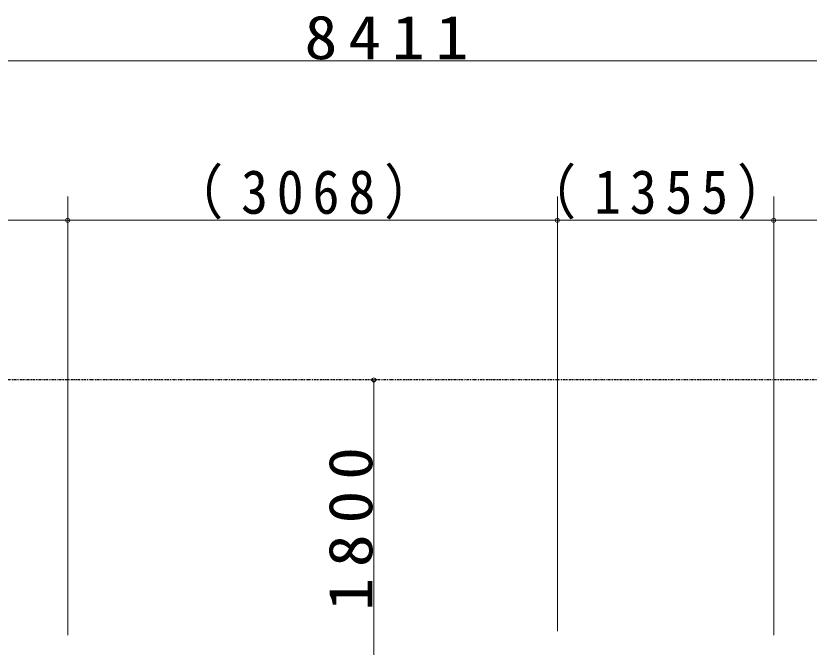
# Model space of a CAD drawing. Units: millimetres at full size, with parts at other scales. Extents: x -11723 to 28, y -1854 to 8010.
# Drawn here: x -1721 to -727, y 1725 to 2516 of the extents above; entities that cross this region are included whole.
import ezdxf

# ---------------------------------------------------------------- set-up
doc = ezdxf.new("R2010")
doc.units = ezdxf.units.MM
doc.linetypes.add('USER3', pattern=[8, 3, -1, 1, -1, 1, -1])
doc.layers.add('線', color=2, linetype='Continuous', lineweight=25)
doc.layers.add('補助', color=2, linetype='Continuous', lineweight=13)
doc.styles.add('ＭＳ ゴシック', font='')
doc.styles.get('ＭＳ ゴシック').set_extended_font_data('MS Gothic')

# ---------------------------------------------------------------- blocks, each defined once
blk = doc.blocks.new('dimension_origin')
at = {"color": 0, "linetype": 'Continuous', "lineweight": -2}
blk.add_circle((0, 0), 1.25, dxfattribs=at)

msp = doc.modelspace()

# ---------------------------------------------------------------- linework, layer by layer
at = {"layer": '線', "linetype": 'USER3'}
msp.add_line((-608.644, 2060), (-1890.754, 2060), dxfattribs=at)
at = {"layer": '補助'}
for p, q in [((-2090.754, 2460), (-408.644, 2460)), ((-1655.894, 1740), (-1655.894, 2290)), ((-1655.894, 1740), (-1655.894, 2290)), ((-1042.31, 1745), (-1042.31, 2290)), ((-1042.31, 1745), (-1042.31, 2290)), ((-771.265, 1740), (-771.265, 2290)), ((-771.265, 1740), (-771.265, 2290)), ((-2090.754, 2260), (-1655.894, 2260)), ((-1655.894, 2260), (-1042.31, 2260)), ((-1042.31, 2260), (-771.265, 2260)), ((-771.265, 2260), (-408.644, 2260)), ((-1272.31, 1700), (-1272.31, 2060))]:
    msp.add_line(p, q, dxfattribs=at)

# ---------------------------------------------------------------- block references
at = {"layer": '補助', "xscale": 2, "yscale": 2}
for p, rotation in [((-1655.894, 2260), 180), ((-1042.31, 2260), 180), ((-771.265, 2260), 180), ((-1272.31, 2060), 270)]:
    msp.add_blockref('dimension_origin', p, dxfattribs=dict(at, rotation=rotation))
for p in [(-1655.894, 2260), (-1042.31, 2260), (-771.265, 2260)]:
    msp.add_blockref('dimension_origin', p, dxfattribs=at)

# ---------------------------------------------------------------- texts
at = {"layer": '補助', "char_height": 54.99, "attachment_point": 8, "style": 'ＭＳ ゴシック'}
for s, insert in [('\\T1.33;\\W1.1;8411', (-1249.699, 2461)), ('\\T1.33;\\W0.9;（3068）', (-1349.102, 2261)), ('\\T1.33;\\W0.9;（1355）', (-906.787, 2261))]:
    msp.add_mtext(s, dxfattribs=dict(at, insert=insert))
at = {"layer": '補助', "insert": (-1273.31, 1880), "char_height": 54.99, "attachment_point": 8, "rotation": 90, "style": 'ＭＳ ゴシック'}
msp.add_mtext('\\T1.33;\\W1.1;1800', dxfattribs=at)

doc.saveas('drawing.dxf')
